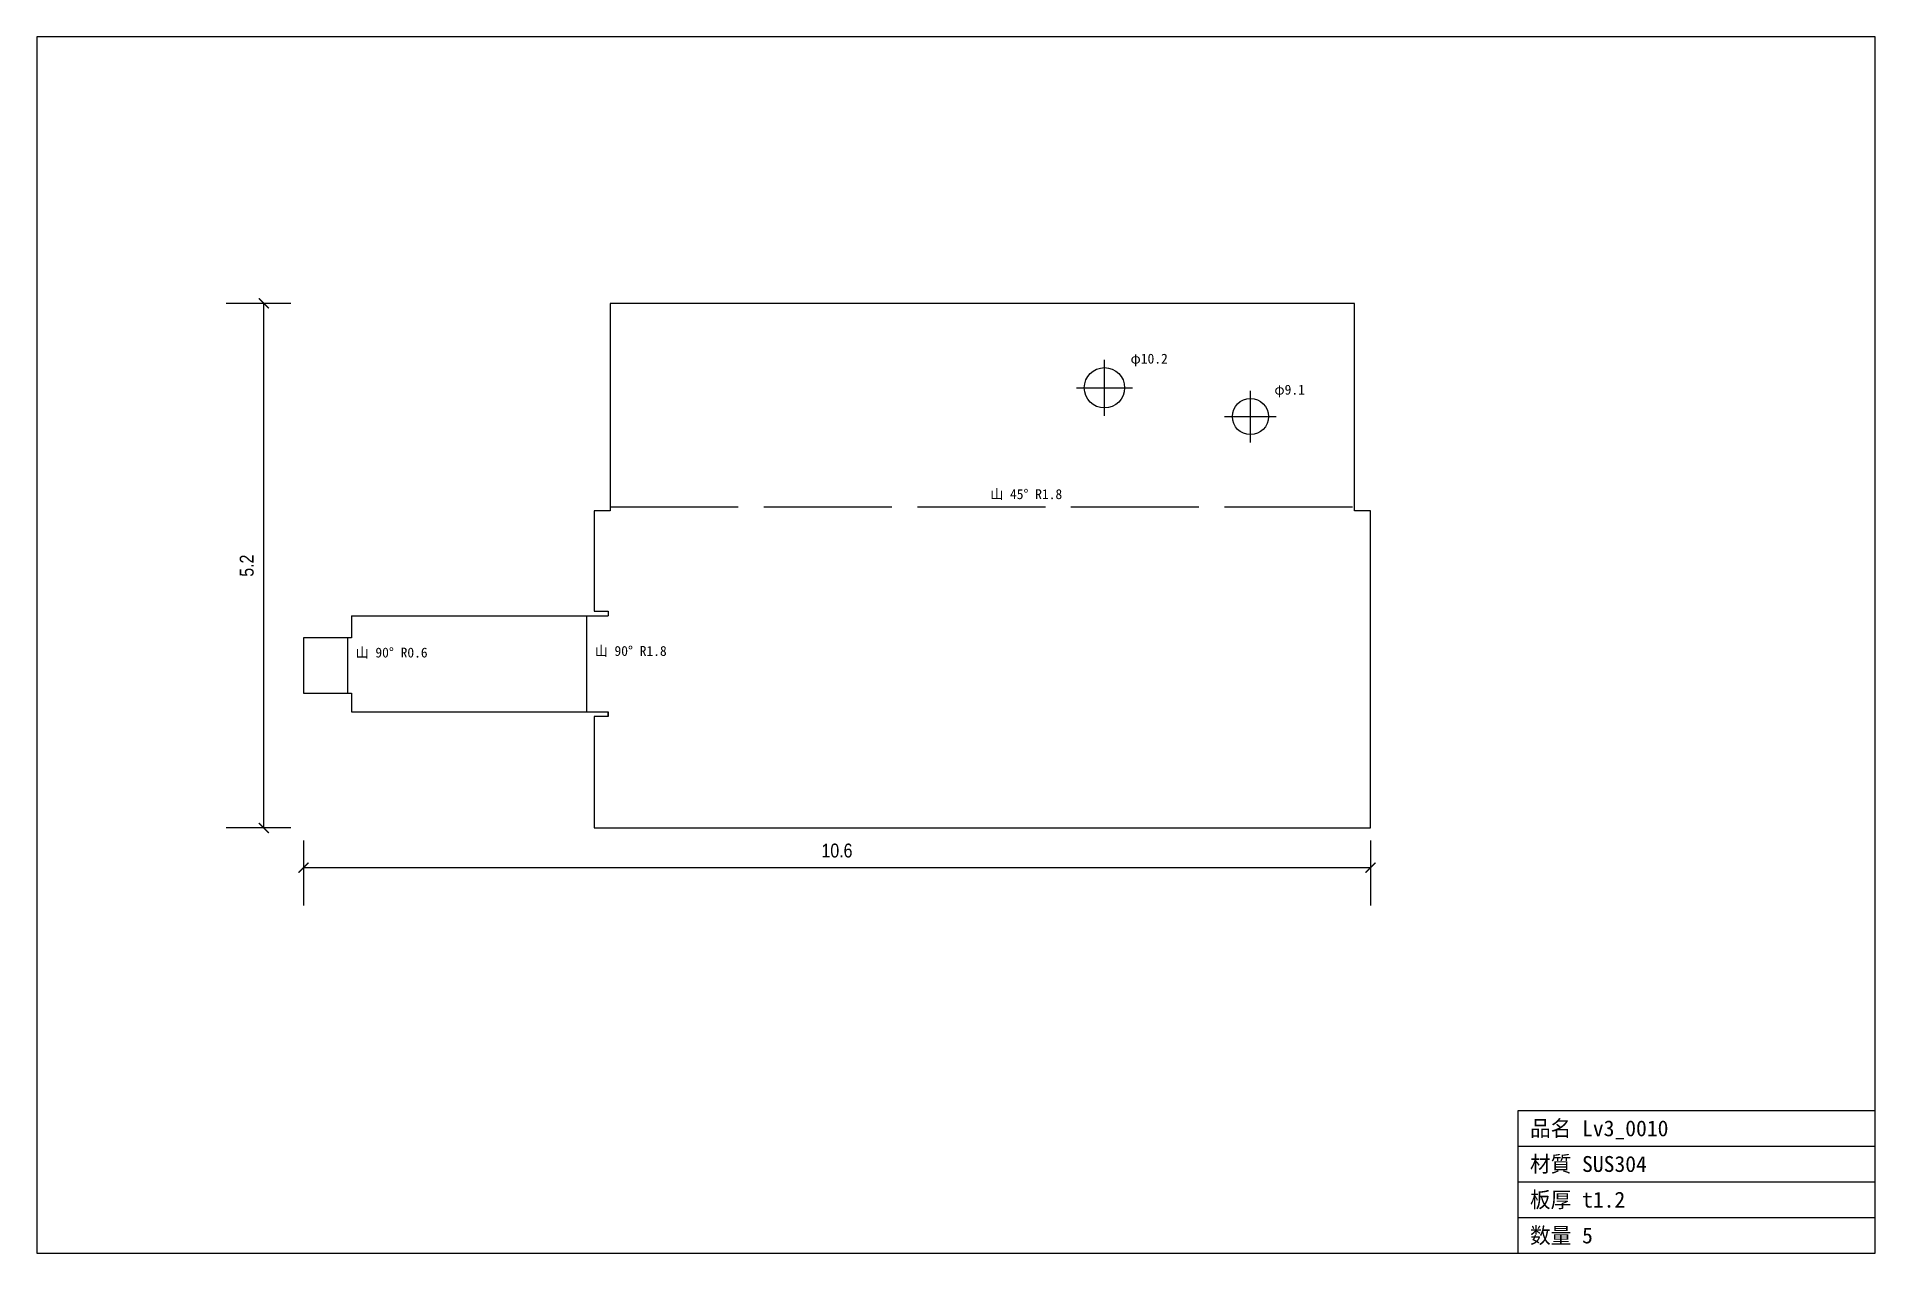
# Model space of a CAD drawing. Header units: inches. Extents: x -5.5 to 12.7, y -4.2 to 7.9.
import ezdxf

# ---------------------------------------------------------------- set-up
doc = ezdxf.new("R2010")
doc.units = ezdxf.units.IN
doc.linetypes.add('CENTER', pattern=[5.08, 3.175, -0.635, 0.635, -0.635])
doc.linetypes.add('DASHED', pattern=[1.524, 1.27, -0.254])
for name, color, linetype in [('1', 7, 'Continuous'), ('11', 7, 'Continuous'), ('4', 7, 'Continuous'), ('5', 7, 'Continuous'), ('7', 7, 'Continuous'), ('9', 7, 'Continuous')]:
    doc.layers.add(name, color=color, linetype=linetype)
doc.styles.add('OpenSansCondensed-Light', font='OpenSansCondensed-Light.ttf')
doc.dimstyles.new('EZDXF', dxfattribs={"dimtxt": 0.25, "dimasz": 0.175, "dimexe": 0.375, "dimexo": 0.125, "dimgap": 0.1, "dimtad": 1, "dimlfac": 100, "dimzin": 12, "dimdsep": 46, "dimtxsty": 'OpenSansCondensed-Light', "dimblk": 'ARCHTICK', "dimcen": 2.5, "dimazin": 3, "dimtfac": 0.5, "dimtmove": 2, "dimatfit": 3})

# ---------------------------------------------------------------- blocks, each defined once
blk = doc.blocks.new('HOLE_D9_07')
blk.add_circle((0, 0), 0.179)
blk = doc.blocks.new('_ARCHTICK')
at = {"color": 0, "linetype": 'BYBLOCK', "const_width": 0.15}
blk.add_lwpolyline([(-0.5, -0.5), (0.5, 0.5)], dxfattribs=at)

msp = doc.modelspace()

# ---------------------------------------------------------------- linework, layer by layer
at = {"layer": '1', "color": 7, "linetype": 'CONTINUOUS'}
for p, q in [((7.542, 5.207), (0.157, 5.207)), ((0.157, 5.207), (0.157, 3.149)), ((7.542, 3.149), (7.542, 5.207)), ((0.157, 3.149), (0, 3.148)), ((0, 3.149), (0, 2.151)), ((7.7, 3.149), (7.542, 3.149)), ((7.7, 0), (7.7, 3.149)), ((0.138, 2.104), (-2.409, 2.103)), ((-2.409, 2.104), (0.138, 2.104)), ((-2.409, 2.104), (-2.409, 1.888)), ((0, 2.151), (0.138, 2.151)), ((0.138, 2.151), (0.138, 2.104)), ((-2.409, 1.888), (-2.885, 1.888)), ((-2.885, 1.888), (-2.885, 1.339)), ((-2.885, 1.339), (-2.409, 1.339)), ((-2.409, 1.339), (-2.409, 1.154)), ((-2.409, 1.154), (0.138, 1.154)), ((0.138, 1.107), (0, 1.107)), ((0, 1.107), (0, 0.733)), ((0.138, 1.154), (0.138, 1.107)), ((0.138, 1.107), (0.138, 1.154)), ((0, 0.733), (0, 0.254)), ((0, 0.254), (0, 0)), ((0, 0), (1.947, 0)), ((1.947, 0), (3.228, 0)), ((3.228, 0), (3.842, 0)), ((3.842, 0), (7.7, 0))]:
    msp.add_line(p, q, dxfattribs=at)
msp.add_circle((5.061, 4.369), 0.2, dxfattribs=at)
at = {"layer": '11', "color": 7, "linetype": 'CONTINUOUS'}
for p, q in [((12.708, 7.853), (-5.532, 7.853)), ((-5.532, 7.853), (-5.532, -4.221)), ((12.708, -4.221), (12.708, 7.853)), ((9.165, -4.221), (9.165, -2.804)), ((9.165, -2.804), (12.708, -2.804)), ((9.165, -3.158), (12.708, -3.158)), ((9.165, -3.512), (12.708, -3.512)), ((9.165, -3.867), (12.708, -3.867)), ((-5.532, -4.221), (12.708, -4.221))]:
    msp.add_line(p, q, dxfattribs=at)
at = {"layer": '5', "color": 1, "linetype": 'CENTER'}
for p, q in [((5.061, 4.091), (5.061, 4.648)), ((4.783, 4.369), (5.34, 4.369)), ((6.509, 3.826), (6.509, 4.34)), ((6.252, 4.083), (6.766, 4.083))]:
    msp.add_line(p, q, dxfattribs=at)
at = {"layer": '7', "color": 1, "linetype": 'DASHED'}
for p, q in [((0.157, 3.186), (7.542, 3.186)), ((-0.074, 1.154), (-0.074, 2.104)), ((-2.446, 1.339), (-2.446, 1.888))]:
    msp.add_line(p, q, dxfattribs=at)

# ---------------------------------------------------------------- block references
at = {"layer": '1', "color": 7, "linetype": 'CONTINUOUS'}
msp.add_blockref('HOLE_D9_07', (6.509, 4.083), dxfattribs=at)

# ---------------------------------------------------------------- texts
at = {"layer": '4', "color": 2}
for s, height, p in [('φ10.2', 0.0984, (5.32, 4.609)), ('φ9.1', 0.0984, (6.747, 4.301)), ('山 45° R1.8', 0.0984, (3.929, 3.264)), ('山 90° R0.6', 0.0984, (-2.367, 1.692)), ('山 90° R1.8', 0.0984, (0.005, 1.708)), ('品名 Lv3_0010', 0.15748, (9.283, -3.06)), ('材質 SUS304', 0.1575, (9.283, -3.414)), ('板厚 t1.2', 0.1575, (9.283, -3.768)), ('数量 5', 0.1575, (9.283, -4.123))]:
    msp.add_text(s, height=height, dxfattribs=at).set_placement(p)

# ---------------------------------------------------------------- dimensions: what is measured, and where the dimension line sits
at = {"layer": '9', "color": 2}
msp.add_linear_dim(base=(-3.279, 0), p1=(-2.885, 0), p2=(-2.885, 5.207), angle=90, dimstyle='EZDXF', override={"dimtxt": 0.137795, "dimasz": 0.098425, "dimdec": 1, "dimlfac": 1}, dxfattribs=at).render()
msp.add_linear_dim(base=(-2.885, -0.394), p1=(-2.885, 0), p2=(7.7, 0), dimstyle='EZDXF', override={"dimtxt": 0.137795, "dimasz": 0.098425, "dimdec": 1, "dimlfac": 1}, dxfattribs=at).render()

doc.saveas('drawing.dxf')
